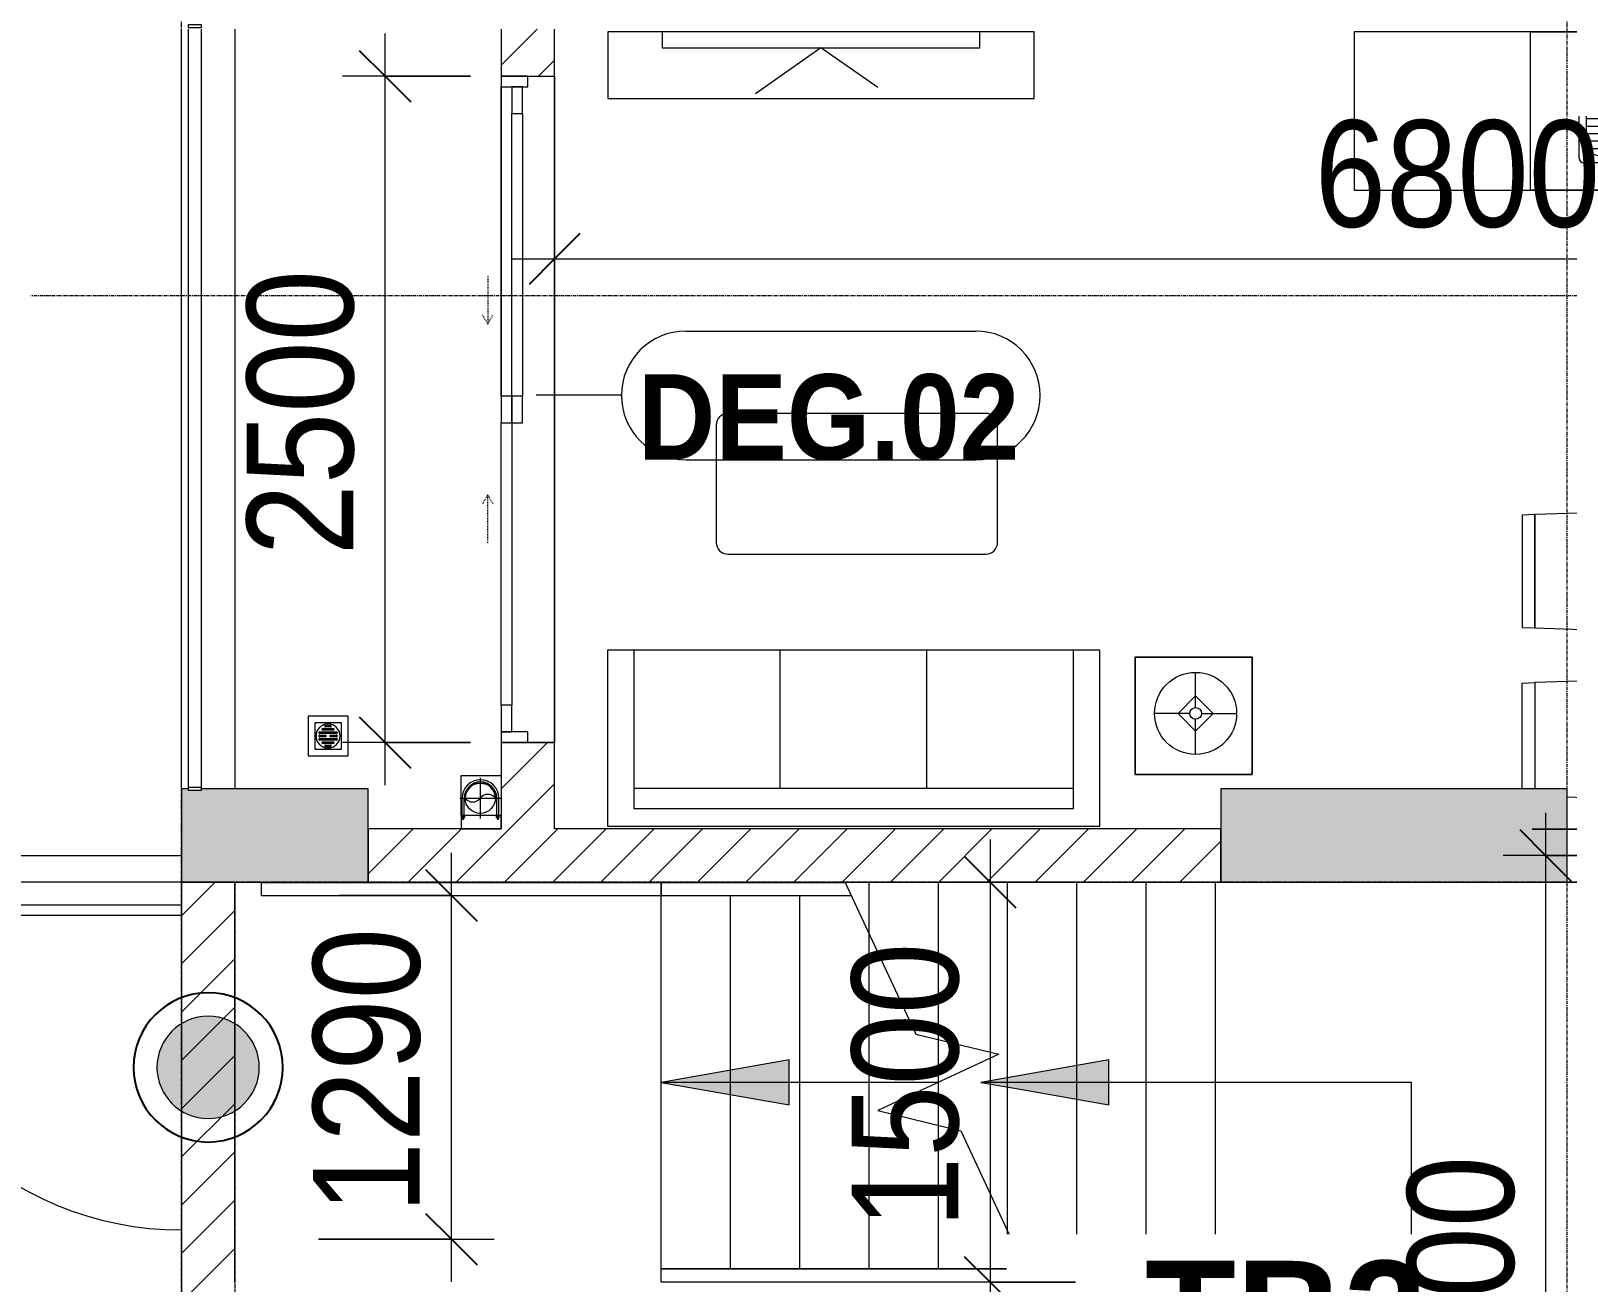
# Model space of a CAD drawing. Header units: millimetres. Extents: x 962 to 241049, y -15958 to 84407.
# Drawn here: x 96266 to 102032, y 35536 to 40231 of the extents above; entities that cross this region are included whole.
import ezdxf

# ---------------------------------------------------------------- set-up
doc = ezdxf.new("R2010")
doc.units = ezdxf.units.MM
for name, pattern in [('Dash', [6, 3, -3]), ('Grid Line', [22.225, 12.7, -3.175, 3.175, -3.175]), ('IMPORT-CENTER _3_', [10.16, 6.35, -1.27, 1.27, -1.27]), ('Overhead', [3.96875, 2.38125, -1.5875])]:
    doc.linetypes.add(name, pattern=pattern)
for name, color, linetype, lineweight in [('0-1', 7, 'Continuous', 5), ('A-ANNO-DIMS', 211, 'Continuous', 9), ('A-ANNO-DIMS-160', 211, 'Continuous', 9), ('A-ANNO-NOTE', 131, 'Continuous', 9), ('A-ANNO-NOTE-1', 131, 'Continuous', 25), ('A-DETL-GENF-2', 1, 'Continuous', 9), ('A-DOOR', 31, 'Continuous', 9), ('A-DOOR-3', 1, 'Continuous', 9), ('A-DOOR-FRAM', 31, 'Continuous', 9), ('A-DOOR-HDLN', 31, 'Dash', 9), ('A-DOOR-IDEN', 31, 'Continuous', 9), ('A-FLOR', 192, 'Continuous', 9), ('A-FLOR-1', 250, 'Continuous', 9), ('A-FLOR-2', 9, 'Continuous', 9), ('A-FLOR-HRAL', 11, 'Continuous', 9), ('A-WALL', 113, 'Continuous', 9), ('A-WALL-3', 113, 'Continuous', 18), ('A-WALL-PATT-2', 111, 'Continuous', 9), ('G-ANNO-TEXT-1', 7, 'Continuous', 9), ('G-IMPT', 8, 'Continuous', 9), ('G-IMPT-2', 8, 'IMPORT-CENTER _3_', 9), ('I-FURN', 30, 'Continuous', 9), ('I-FURN-1', 254, 'Continuous', 9), ('M-EQPM', 50, 'Continuous', 9), ('S-COLS-1', 52, 'Continuous', 5), ('S-COLS-2', 7, 'Continuous', 18), ('S-GRID-1', 1, 'Grid Line', 9), ('S-STRS', 31, 'Continuous', 9), ('S-STRS-ANNO', 31, 'Continuous', 9), ('S-STRS-MBND', 31, 'Overhead', 9), ('S-STRS-MBND-1', 31, 'Continuous', 9)]:
    doc.layers.add(name, color=color, linetype=linetype, lineweight=lineweight)
doc.styles.add('Arial_B_4', font='arialbd_0.ttf', dxfattribs={"height": 400})
doc.styles.add('Arial_B_5', font='arialbd_0.ttf', dxfattribs={"width": 0.9, "height": 320})
doc.styles.add('UTM Avo', font='UTM Avo.ttf', dxfattribs={"width": 0.9, "height": 400})
doc.dimstyles.new('1_Dim_chi_tiet_2_5', dxfattribs={"dimscale": 304.8, "dimtxt": 399.720379, "dimasz": 0.629921, "dimexe": 0.524934, "dimexo": 0.0625, "dimgap": 0.052493, "dimtad": 1, "dimdec": 0, "dimrnd": 5, "dimzin": 0, "dimdsep": 46, "dimtxsty": 'UTM Avo', "dimblk1": 'OBLIQUE', "dimblk2": 'OBLIQUE', "dimsah": 1, "dimcen": 0.09, "dimdle": 0.524934, "dimazin": 0, "dimtfac": 1, "dimtdec": 4, "dimtix": 1, "dimtmove": 0, "dimatfit": 3, "dimfxl": 1.049869, "dimfxlon": 1, "dimtvp": 1, "dimtolj": 1, "dimtzin": 0, "dimarcsym": 2})
doc.dimstyles.new('1_Dim_chi_tiet_2_5_1', dxfattribs={"dimscale": 304.8, "dimtxt": 399.720379, "dimasz": 0.629921, "dimexe": 0.524934, "dimexo": 0.0625, "dimgap": 0.052493, "dimtad": 1, "dimdec": 0, "dimrnd": 5, "dimzin": 0, "dimdsep": 46, "dimtxsty": 'UTM Avo', "dimblk1": 'OBLIQUE', "dimblk2": 'OBLIQUE', "dimsah": 1, "dimcen": 0.09, "dimdle": 0.524934, "dimazin": 0, "dimtfac": 1, "dimtdec": 4, "dimtix": 1, "dimtmove": 0, "dimatfit": 3, "dimfxl": 1.049869, "dimfxlon": 1, "dimtvp": 1, "dimtolj": 1, "dimtzin": 0, "dimarcsym": 2})
pattern_1 = [(45, (63179.03, 0), (-90.50967, 90.50967), [])]

# ---------------------------------------------------------------- blocks, each defined once
blk = doc.blocks.new('NCV_TKTC_KET CAU_rvt-1-TKCS_MB TẦNG 1')
at = {"layer": 'S-COLS-1'}
for points in [[(34352.6, 37036.9), (34352.6, 37386.9), (33727.6, 37386.9), (33727.6, 37381.9), (33677.6, 37381.9), (33677.6, 37386.9), (33652.6, 37386.9), (33652.6, 37036.9)], [(38852.6, 37036.9), (38852.6, 37386.9), (37552.6, 37386.9), (37552.6, 37036.9), (38383.3, 37036.9)]]:
    blk.add_hatch(color=256, dxfattribs=at).paths.add_polyline_path(points)
at = {"layer": 'A-FLOR-1'}
blk.add_line((35452.6, 35586), (35452.6, 36985.2), dxfattribs=at)
at = {"layer": 'S-COLS-2'}
for p, q in [((33652.6, 37386.9), (33652.6, 37036.9)), ((33677.6, 37386.9), (33652.6, 37386.9)), ((34352.6, 37386.9), (33727.6, 37386.9)), ((34352.6, 37036.9), (34352.6, 37386.9)), ((37552.6, 37386.9), (37552.6, 37036.9)), ((38852.6, 37386.9), (37552.6, 37386.9)), ((38852.6, 37036.9), (38852.6, 37386.9)), ((33652.6, 37036.9), (34352.6, 37036.9)), ((37552.6, 37036.9), (38852.6, 37036.9))]:
    blk.add_line(p, q, dxfattribs=at)
blk = doc.blocks.new('HE BEP A1 - HE BEP A 2-842831-TKCS_MB TẦNG 1')
at = {"layer": 'I-FURN'}
for p, q in [((662.4, 594.4), (0, 594.4)), ((0, 594.4), (0, 0)), ((662.4, 0), (662.4, 594.4)), ((662.4, 594.4), (3700, 594.4)), ((662.4, 0), (662.4, 594.4)), ((3700, 594.4), (3700, 0)), ((3700, 594.4), (3700, 0)), ((844.9, 120.7), (844.9, 476.9)), ((862.4, 494.4), (1706.9, 494.4)), ((1724.4, 476.9), (1724.4, 120.7)), ((2364, 483.2), (2364, 111.2)), ((3175.6, 513.2), (2394, 513.2)), ((3205.6, 483.2), (3205.6, 111.2)), ((876.4, 408.9), (1346.8, 408.9)), ((1298.3, 440.1), (924.9, 440.1)), ((1644.4, 423.2), (1459, 423.2)), ((1602.7, 313.4), (1523.8, 418.4)), ((1541.1, 452.3), (1528.6, 445.1)), ((1566.6, 443.1), (1618.1, 322.3)), ((2474.5, 410.3), (2470.1, 405.9)), ((2470.1, 405.9), (2499.2, 376.7)), ((2503.6, 381.1), (2474.5, 410.3)), ((2692.1, 413), (2663, 383.9)), ((2667.3, 379.5), (2696.5, 408.6)), ((2696.5, 408.6), (2692.1, 413)), ((2873.2, 408.6), (2877.5, 413)), ((2902.3, 379.5), (2873.2, 408.6)), ((2877.5, 413), (2906.7, 383.9)), ((3066, 381.1), (3095.1, 410.3)), ((3099.5, 405.9), (3070.4, 376.7)), ((3095.1, 410.3), (3099.5, 405.9)), ((871.5, 386.8), (871.5, 182.3)), ((871.5, 380.9), (1351.6, 380.9)), ((871.5, 352.9), (1351.6, 352.9)), ((1351.6, 182.3), (1351.6, 386.8)), ((1405.6, 369.9), (1405.6, 183.2)), ((1697.8, 183.2), (1697.8, 369.9)), ((2499.2, 376.7), (2503.6, 381.1)), ((2663, 383.9), (2667.3, 379.5)), ((2906.7, 383.9), (2902.3, 379.5)), ((3070.4, 376.7), (3066, 381.1)), ((871.5, 324.9), (1351.6, 324.9)), ((871.5, 296.9), (1351.6, 296.9)), ((1618.1, 322.3), (1602.7, 313.4)), ((871.5, 268.9), (1351.6, 268.9)), ((871.5, 240.9), (1351.6, 240.9)), ((871.5, 212.9), (1351.6, 212.9)), ((871.5, 184.9), (1351.6, 184.9)), ((2467.4, 188.3), (2496.5, 217.4)), ((2471.8, 183.9), (2467.4, 188.3)), ((2500.9, 213), (2471.8, 183.9)), ((2496.5, 217.4), (2500.9, 213)), ((2660.2, 215.8), (2664.6, 220.2)), ((2689.3, 186.7), (2660.2, 215.8)), ((2664.6, 220.2), (2693.7, 191.1)), ((2693.7, 191.1), (2689.3, 186.7)), ((2905, 220.2), (2875.9, 191.1)), ((2875.9, 191.1), (2880.3, 186.7)), ((2880.3, 186.7), (2909.4, 215.8)), ((2909.4, 215.8), (2905, 220.2)), ((3073.1, 217.4), (3068.7, 213)), ((3068.7, 213), (3097.9, 183.9)), ((3102.3, 188.3), (3073.1, 217.4)), ((3097.9, 183.9), (3102.3, 188.3)), ((877.9, 156.9), (1345.2, 156.9)), ((924.9, 128.9), (1298.3, 128.9)), ((1459, 129.9), (1644.4, 129.9)), ((2451.6, 122.3), (2451.6, 118.3)), ((2484.1, 122.3), (2451.6, 122.3)), ((2451.6, 118.3), (2484.1, 118.3)), ((2484.1, 118.3), (2484.1, 122.3)), ((3085.5, 118.3), (3085.5, 122.3)), ((3085.5, 122.3), (3118, 122.3)), ((3118, 118.3), (3085.5, 118.3)), ((3118, 122.3), (3118, 118.3)), ((1706.9, 103.2), (862.4, 103.2)), ((3175.6, 81.2), (2394, 81.2)), ((0, 0), (662.4, 0)), ((3700, 0), (662.4, 0))]:
    blk.add_line(p, q, dxfattribs=at)
for centre, radius in [((1485.9, 449.9), 17.8), ((1592.6, 449.9), 17.8), ((2581.9, 298.5), 142.6), ((2581.9, 298.5), 131.3), ((2987.7, 298.5), 142.6), ((2987.7, 298.5), 131.3), ((2581.9, 298.5), 87.2), ((2987.7, 298.5), 87.2), ((1552.8, 316.6), 22.2), ((2581.9, 298.5), 43.6), ((2581.9, 298.5), 30.9), ((2987.7, 298.5), 43.6), ((2987.7, 298.5), 30.9)]:
    blk.add_circle(centre, radius, dxfattribs=at)
for centre, radius, start, end in [((862.4, 476.9), 17.5, 90, 180), ((1706.9, 476.9), 17.5, 0, 90), ((2394, 483.2), 30, 90, 180), ((3175.6, 483.2), 30, 360, 90), ((924.9, 386.8), 53.3, 90, 180), ((1298.3, 386.8), 53.3, 360, 90), ((1459, 369.9), 53.3, 90, 180), ((1537.5, 429.7), 17.8, 119.9521, 219.46175), ((1549.9, 436.9), 17.8, 20.53791, 119.9521), ((1644.4, 369.9), 53.3, 360, 90), ((924.9, 182.3), 53.3, 180, 270), ((1298.3, 182.3), 53.3, 270, 360), ((1459, 183.2), 53.3, 180, 270), ((1644.4, 183.2), 53.3, 270, 360), ((862.4, 120.7), 17.5, 180, 270), ((1706.9, 120.7), 17.5, 270, 360), ((2485.1, 120.7), 33.5, 163.94189, 180), ((2485.1, 120.7), 33.5, 180, 196.05811), ((2476.6, 123.1), 24.7, 145.20397, 163.94189), ((2467.8, 120.3), 11.6, 9.9102, 170.0898), ((2467.8, 120.3), 11.6, 189.71775, 350.28225), ((2471.3, 126.9), 18.1, 120.79762, 145.20397), ((2467.9, 132.6), 11.5, 90, 120.79762), ((2467.9, 132.6), 11.5, 59.20238, 90), ((2464.5, 126.9), 18.1, 34.79603, 59.20238), ((2459.1, 123.1), 24.7, 16.05811, 34.79603), ((2450.6, 120.7), 33.5, 0, 16.05811), ((2450.6, 120.7), 33.5, 343.94189, 0), ((3119, 120.7), 33.5, 163.94189, 180), ((3119, 120.7), 33.5, 180, 196.05811), ((3110.5, 123.1), 24.7, 145.20397, 163.94189), ((3105.2, 126.9), 18.1, 120.79762, 145.20397), ((3101.8, 120.3), 11.6, 9.9102, 170.0898), ((3101.8, 120.3), 11.6, 189.71775, 350.28225), ((3101.8, 132.6), 11.5, 90, 120.79762), ((3101.8, 132.6), 11.5, 59.20238, 90), ((3098.4, 126.9), 18.1, 34.79603, 59.20238), ((3093, 123.1), 24.7, 16.05811, 34.79603), ((3084.5, 120.7), 33.5, 0, 16.05811), ((3084.5, 120.7), 33.5, 343.94189, 0), ((2394, 111.2), 30, 180, 270), ((2476.6, 118.2), 24.7, 196.05811, 214.79603), ((2471.3, 114.5), 18.1, 214.79603, 239.20238), ((2467.9, 108.8), 11.5, 239.20238, 270), ((2467.9, 108.8), 11.5, 270, 300.79762), ((2464.5, 114.5), 18.1, 300.79762, 325.20397), ((2459.1, 118.2), 24.7, 325.20397, 343.94189), ((3110.5, 118.2), 24.7, 196.05811, 214.79603), ((3105.2, 114.5), 18.1, 214.79603, 239.20238), ((3101.8, 108.8), 11.5, 239.20238, 270), ((3101.8, 108.8), 11.5, 270, 300.79762), ((3098.4, 114.5), 18.1, 300.79762, 325.20397), ((3093, 118.2), 24.7, 325.20397, 343.94189), ((3175.6, 111.2), 30, 270, 0)]:
    blk.add_arc(centre, radius, start, end, dxfattribs=at)
at = {"layer": 'I-FURN-1'}
for p, q in [((3700, 594.4), (0, 594.4)), ((0, 594.4), (0, 0)), ((3700, 0), (3700, 594.4)), ((0, 0), (3700, 0))]:
    blk.add_line(p, q, dxfattribs=at)
blk = doc.blocks.new('LOBBY_SOFA_1 - LOBBY_SOFA_1-850634-TKCS_MB TẦNG 1')
at = {"layer": 'I-FURN'}
for p, q in [((-2556, 0), (-2556, -660)), ((-708, 0), (-2556, 0)), ((-708, -660), (-708, 0)), ((-2457, -66), (-2457, -660)), ((-807, -66), (-2457, -66)), ((-807, -660), (-807, -66)), ((-807, -143), (-2457, -143)), ((-1907, -143), (-1907, -660)), ((-1357, -143), (-1357, -660)), ((-3128.2, -193.5), (-2688.2, -193.5)), ((-3128.2, -633.5), (-3128.2, -193.5)), ((-2688.2, -193.5), (-2688.2, -633.5)), ((-2915.4, -269), (-2915.4, -401)), ((-2915.4, -357), (-2981.4, -423)), ((-2849.4, -423), (-2915.4, -357)), ((-2937.4, -423), (-3069.4, -423)), ((-2981.4, -423), (-2915.4, -489)), ((-2915.4, -489), (-2849.4, -423)), ((-2915.4, -445), (-2915.4, -577)), ((-2893.4, -423), (-2761.4, -423)), ((-2688.2, -633.5), (-3128.2, -633.5)), ((-2556, -660), (-708, -660)), ((-1160.3, -1020.5), (-2128.3, -1020.5)), ((-2172.3, -1064.5), (-2172.3, -1504.5)), ((-1116.3, -1504.5), (-1116.3, -1064.5)), ((-2128.3, -1548.5), (-1160.3, -1548.5))]:
    blk.add_line(p, q, dxfattribs=at)
for radius in [154, 22]:
    blk.add_circle((-2915.4, -423), radius, dxfattribs=at)
for centre, start, end in [((-2128.3, -1064.5), 90, 180), ((-1160.3, -1064.5), 0, 90), ((-2128.3, -1504.5), 180, 270), ((-1160.3, -1504.5), 270, 0)]:
    blk.add_arc(centre, 44, start, end, dxfattribs=at)
at = {"layer": 'I-FURN-1'}
for p, q in [((-708, 0), (-2556, 0)), ((-2556, 0), (-2556, -660)), ((-708, -660), (-708, 0)), ((-2688.2, -193.5), (-3128.2, -193.5)), ((-3128.2, -193.5), (-3128.2, -633.5)), ((-2688.2, -633.5), (-2688.2, -193.5)), ((-3128.2, -633.5), (-2688.2, -633.5)), ((-2556, -660), (-708, -660)), ((-1160.3, -1020.5), (-2128.3, -1020.5)), ((-2172.3, -1064.5), (-2172.3, -1504.5)), ((-1116.3, -1504.5), (-1116.3, -1064.5)), ((-2128.3, -1548.5), (-1160.3, -1548.5))]:
    blk.add_line(p, q, dxfattribs=at)
for centre, start, end in [((-2128.3, -1064.5), 90, 180), ((-1160.3, -1064.5), 0, 90), ((-2128.3, -1504.5), 180, 270), ((-1160.3, -1504.5), 270, 0)]:
    blk.add_arc(centre, 44, start, end, dxfattribs=at)
blk = doc.blocks.new('RES_BAN AN 1 - RES_BAN AN 1-V85-TKCS_MB TẦNG 1')
at = {"layer": 'I-FURN-1'}
for p, q in [((-425, 1275), (425, 1275)), ((-425, 0), (-425, 1275)), ((425, 1275), (425, 0)), ((-761.9, 1168.8), (-809.6, 1167.2)), ((-809.6, 1167.2), (-809.6, 745.3)), ((-425, 1180), (-761.9, 1168.8)), ((-761.9, 1168.8), (-761.9, 743.8)), ((-761.9, 743.8), (-761.9, 1168.8)), ((-425, 732.5), (-425, 1180)), ((425, 1180), (761.9, 1168.8)), ((425, 732.5), (425, 1180)), ((761.9, 1168.8), (761.9, 743.8)), ((761.9, 1168.8), (761.9, 743.8)), ((809.6, 1167.2), (761.9, 1168.8)), ((809.6, 745.3), (809.6, 1167.2)), ((-809.6, 745.3), (-761.9, 743.8)), ((-761.9, 743.8), (-425, 732.5)), ((761.9, 743.8), (425, 732.5)), ((761.9, 743.8), (809.6, 745.3)), ((-809.6, 536.9), (-761.9, 538.5)), ((-809.6, 140), (-809.6, 536.9)), ((-425, 549.7), (-761.9, 538.5)), ((-761.9, 538.5), (-761.9, 140)), ((-761.9, 538.5), (-761.9, 140)), ((-425, 102.3), (-425, 549.7)), ((425, 549.7), (761.9, 538.5)), ((425, 102.3), (425, 549.7)), ((761.9, 538.5), (761.9, 113.5)), ((761.9, 538.5), (809.6, 536.9)), ((761.9, 113.5), (761.9, 538.5)), ((809.6, 536.9), (809.6, 115.1)), ((-640, 109.5), (-425, 102.3)), ((761.9, 113.5), (425, 102.3)), ((809.6, 115.1), (761.9, 113.5)), ((425, 0), (-425, 0))]:
    blk.add_line(p, q, dxfattribs=at)
blk = doc.blocks.new('RES_BAN AN - RES_BAN AN-850638-TKCS_MB TẦNG 1')
at = {"layer": 'I-FURN-1'}
for p, q in [((1600, 0), (0, 0)), ((0, 0), (0, -250)), ((1600, -250), (1600, 0)), ((0, -250), (1600, -250))]:
    blk.add_line(p, q, dxfattribs=at)
blk = doc.blocks.new('KE TIVI-2 - KE TIVI-2-842843-TKCS_MB TẦNG 1')
at = {"layer": 'I-FURN-1'}
for p, q in [((-595.6, 0), (-595.6, -60)), ((595.6, 0), (-595.6, 0)), ((595.6, -60), (595.6, 0)), ((-595.6, -60), (595.6, -60)), ((0, -60), (-245.7, -232.1)), ((213, -209.1), (0, -60))]:
    blk.add_line(p, q, dxfattribs=at)
blk = doc.blocks.new('NCV_TKTC_TANG 1_rvt-1-TKCS_MB TẦNG 1')
at = {"layer": 'A-FLOR-2'}
for p, q in [((34852.6, 40020.3), (34852.6, 38860.3)), ((35052.6, 40060.3), (35052.6, 37560.3)), ((35052.6, 37560.7), (35052.6, 40060.3)), ((34952.6, 37560.7), (35052.6, 37560.7))]:
    blk.add_line(p, q, dxfattribs=at)
at = {"layer": 'I-FURN-1'}
for name, p in [('RES_BAN AN - RES_BAN AN-850638-TKCS_MB TẦNG 1', (35252.2, 40226.9)), ('KE TIVI-2 - KE TIVI-2-842843-TKCS_MB TẦNG 1', (36052.2, 40226.9)), ('HE BEP A1 - HE BEP A 2-842831-TKCS_MB TẦNG 1', (38052.6, 39632.6)), ('RES_BAN AN 1 - RES_BAN AN 1-V85-TKCS_MB TẦNG 1', (39492.6, 37246.9))]:
    blk.add_blockref(name, p, dxfattribs=at)
at = {"layer": 'I-FURN-1', "rotation": 180}
blk.add_blockref('LOBBY_SOFA_1 - LOBBY_SOFA_1-850634-TKCS_MB TẦNG 1', (34542.6, 37246.9), dxfattribs=at)
blk = doc.blocks.new('FD_01 - FD_01-1200x2200mm-1787917-TKCS_MB TẦNG 1')
at = {"layer": 'A-DETL-GENF-2'}
for p, q in [((570, 100), (570, 1320)), ((570, 1320), (610, 1320)), ((610, 1320), (610, 100))]:
    blk.add_line(p, q, dxfattribs=at)
blk.add_arc((610, 100), 1220, 91.87889, 180, dxfattribs=at)
blk = doc.blocks.new('Top Rail Type - Top Rail_Internal_-V117-TKCS_MB TẦNG 1')
at = {"layer": 'A-FLOR-HRAL'}
for p, q in [((36818.8, 35586), (36842.1, 35536)), ((37458, 35586), (36818.8, 35586)), ((37583, 35586), (37458, 35586)), ((37583, 35461), (37583, 35586)), ((37458, 35536), (36842.1, 35536)), ((37533, 35536), (37458, 35536)), ((37533, 35461), (37533, 35536)), ((37533, 35336.5), (37533, 35461)), ((37583, 35286.5), (37583, 35461)), ((35452.6, 35335.6), (35452.6, 35286.5)), ((37458, 35336.5), (37533, 35336.5)), ((35452.6, 35286.5), (37458, 35286.5)), ((37458, 35286.5), (37583, 35286.5))]:
    blk.add_line(p, q, dxfattribs=at)
blk = doc.blocks.new('Railing - 50 x 10mm-1251311-TKCS_MB TẦNG 1')
at = {"layer": 'A-FLOR-HRAL'}
for p, q in [((25, 5), (-25, 5)), ((-25, 5), (-25, -5)), ((25, -5), (25, 5)), ((-25, -5), (25, -5))]:
    blk.add_line(p, q, dxfattribs=at)
blk = doc.blocks.new('Railing - Railing-1598316-TKCS_MB TẦNG 1')
at = {"layer": 'A-FLOR-HRAL'}
for p, q in [((33677.6, 40236.9), (33677.6, 37391.9)), ((33727.6, 37391.9), (33727.6, 40236.9))]:
    blk.add_line(p, q, dxfattribs=at)
for p in [(33702.6, 40248.7), (33702.6, 37386.9)]:
    blk.add_blockref('Railing - 50 x 10mm-1251311-TKCS_MB TẦNG 1', p)
blk = doc.blocks.new('TKTC_XREF_251221_MB TANG 1 - TKTC_XREF_260130_MB TANG 1_dwg_THU NUOC - THU NUOC-444531-TKCS_MB TẦNG 1-4202120-TKCS_MB TẦNG 1')
at = {"layer": 'M-EQPM'}
for p, q in [((-23.3, 10.8), (40.9, 10.8)), ((40.9, 4.8), (-23.3, 4.8)), ((-11, 23.3), (28.5, 23.3)), ((28.5, 17.3), (-11, 17.3)), ((-1.1, 35.6), (18.5, 35.6)), ((18.5, 29.6), (-1.1, 29.6)), ((-23.3, -13.6), (40.9, -13.6)), ((40.9, -19.6), (-23.3, -19.6)), ((-11, -26.1), (28.5, -26.1)), ((28.5, -32.1), (-11, -32.1)), ((-1.1, -38.5), (18.5, -38.5)), ((18.5, -44.5), (-1.1, -44.5))]:
    blk.add_line(p, q, dxfattribs=at)
at = {"layer": 'M-EQPM', "flags": 128}
for points in [[(83.7, -79.4), (83.7, 70.6), (-66.3, 70.6), (-66.3, -79.4)], [(58.7, -54.4), (58.7, 45.6), (-41.3, 45.6), (-41.3, -54.4)]]:
    blk.add_lwpolyline(points, close=True, dxfattribs=at)
for points in [[(-23.3, -1.2), (0.7, -1.2), (0.7, -7.2), (-23.3, -7.2)], [(40.9, -7.2), (16.7, -7.2), (16.7, -1.2), (40.9, -1.2)]]:
    blk.add_lwpolyline(points, dxfattribs=at)
at = {"layer": 'M-EQPM'}
for centre, radius, start, end in [((8.7, -4.4), 45, 360, 180), ((8.7, -4.4), 45, 360, 180), ((-23.3, 7.8), 3, 90, 270), ((-11, 20.3), 3, 90, 270), ((-1.1, 32.6), 3, 90, 270), ((18.5, 32.6), 3, 270, 90), ((28.5, 20.3), 3, 270, 90), ((40.9, 7.8), 3, 270, 90), ((8.7, -4.4), 45, 180, 360), ((8.7, -4.4), 45, 180, 360), ((-23.3, -4.2), 3, 90, 270), ((-23.3, -16.6), 3, 90, 270), ((-11, -29.1), 3, 90, 270), ((-1.1, -41.5), 3, 90, 270), ((18.5, -41.5), 3, 270, 90), ((28.5, -29.1), 3, 270, 90), ((40.9, -4.2), 3, 270, 90), ((40.9, -16.6), 3, 270, 90)]:
    blk.add_arc(centre, radius, start, end, dxfattribs=at)
blk = doc.blocks.new('TKTC_XREF_251221_MB TANG 1 - TKTC_XREF_260130_MB TANG 1_dwg_CUM U_DN100-4202112-TKCS_MB TẦNG 1')
at = {"layer": 'G-IMPT'}
blk.add_hatch(color=256, dxfattribs=at).paths.add_polyline_path([(0, 61), (0, 57), (14.8, 55.1), (28.5, 49.4), (40.3, 40.3), (49.4, 28.5), (55.1, 14.8), (57, 0), (55.1, -14.8), (49.4, -28.5), (40.3, -40.3), (28.5, -49.4), (14.8, -55.1), (0, -57), (0, -61), (15.8, -58.9), (30.5, -52.8), (43.1, -43.1), (52.8, -30.5), (59.7, -9.6), (61, 0), (58.9, 15.8), (52.8, 30.5), (43.1, 43.1), (30.5, 52.8), (15.8, 58.9)])
for p, q in [((-79.1, 66.6), (-79.1, 63.4)), ((-76.6, 66.6), (-76.6, 63.4)), ((-74.6, 66.6), (-74.6, 63.4)), ((-72.7, 69.3), (-72.7, 60.7)), ((-66.9, 67.9), (-71.7, 67.9)), ((-66.9, 62.1), (-71.7, 62.1)), ((-65, 69), (0, 69)), ((-79.1, -63.4), (-79.1, -66.6)), ((-76.6, -63.4), (-76.6, -66.6)), ((-74.6, -63.4), (-74.6, -66.6)), ((-72.7, -60.7), (-72.7, -69.3)), ((-66.9, -62.1), (-71.7, -62.1)), ((-66.9, -67.9), (-71.7, -67.9)), ((-65, -69), (0, -69))]:
    blk.add_line(p, q, dxfattribs=at)
at = {"layer": 'G-IMPT', "flags": 128}
for points in [[(-72.7, 67.6), (-78.1, 67.6), (-78.1, 62.4), (-72.7, 62.4)], [(-71.7, 59.2), (-66.9, 59.2), (-66.9, 70.8), (-71.7, 70.8)], [(-66.9, 70.8), (-66.9, 72.7), (-65, 72.7), (-65, 57.3), (-66.9, 57.3), (-66.9, 59.2)], [(-65, 61), (0, 61), (0, 57)], [(-66.9, -59.2), (-66.9, -57.3), (-65, -57.3), (-65, -72.7), (-66.9, -72.7), (-66.9, -70.8)], [(-65, -61), (0, -61), (0, -57)], [(-72.7, -62.4), (-78.1, -62.4), (-78.1, -67.6), (-72.7, -67.6)], [(-71.7, -70.8), (-66.9, -70.8), (-66.9, -59.2), (-71.7, -59.2)]]:
    blk.add_lwpolyline(points, dxfattribs=at)
at = {"layer": 'G-IMPT'}
for centre, radius, start, end in [((-78.1, 66.6), 0.96, 90, 180), ((-78.1, 63.4), 0.96, 180, 270), ((-71.1, 69.3), 1.56, 112.61986, 247.38014), ((-67.9, 65), 4.8, 143.1301, 216.8699), ((-71.1, 60.7), 1.56, 112.61986, 247.38014), ((0, 0), 69, 270, 90), ((0, 0), 61, 270, 90), ((0, 0), 57, 270, 90), ((-78.1, -63.4), 0.96, 90, 180), ((-78.1, -66.6), 0.96, 180, 270), ((-71.1, -60.7), 1.56, 112.61986, 247.38014), ((-67.9, -65), 4.8, 143.1301, 216.8699), ((-71.1, -69.3), 1.56, 112.61986, 247.38014)]:
    blk.add_arc(centre, radius, start, end, dxfattribs=at)
blk = doc.blocks.new('TKTC_XREF_251221_MB TANG 1 - TKTC_XREF_260130_MB TANG 1_dwg_$cc-4202125-TKCS_MB TẦNG 1')
at = {"layer": 'G-IMPT'}
blk.add_circle((0, 0), 0.5, dxfattribs=at)
for centre, radius, start, end in [((0, 0), 0.5, 90, 270), ((0.188, 0.25), 0.313, 126.8699, 233.1301), ((-0.188, -0.25), 0.313, 306.8699, 53.1301)]:
    blk.add_arc(centre, radius, start, end, dxfattribs=at)
at = {"layer": 'G-IMPT-2'}
for p, q in [((0, -0.673), (0, 0.673)), ((-0.673, 0), (0.673, 0))]:
    blk.add_line(p, q, dxfattribs=at)
blk = doc.blocks.new('TKTC_XREF_251221_MB TANG 1 - TKTC_XREF_260130_MB TANG 1_dwg-4202109-TKCS_MB TẦNG 1')
at = {"layer": 'G-IMPT', "flags": 128}
blk.add_lwpolyline([(-168449.6, -364059.6), (-168449.6, -363909.9), (-168299.3, -363909.9), (-168299.3, -364059.6)], close=True, dxfattribs=at)
blk.add_lwpolyline([(-168299.1, -364109.7), (-168299.4, -364059.7), (-168449.9, -364059.7), (-168449.5, -364109.5), (-168299.1, -364109.5)], dxfattribs=at)
blk.add_blockref('TKTC_XREF_251221_MB TANG 1 - TKTC_XREF_260130_MB TANG 1_dwg_THU NUOC - THU NUOC-444531-TKCS_MB TẦNG 1-4202120-TKCS_MB TẦNG 1', (-168957.9, -363757))
for name, p, xscale, yscale, zscale, rotation in [('TKTC_XREF_251221_MB TANG 1 - TKTC_XREF_260130_MB TANG 1_dwg_$cc-4202125-TKCS_MB TẦNG 1', (-168378.1, -363994.7), 113.7150000000073, 113.7150000000073, 113.7150000000073, 269.9990086637467), ('TKTC_XREF_251221_MB TANG 1 - TKTC_XREF_260130_MB TANG 1_dwg_CUM U_DN100-4202112-TKCS_MB TẦNG 1', (-168377.2, -363994.7), 0.9975000000000007, 0.9975000000000007, 0.9975000000000007, 90.00099133829464)]:
    blk.add_blockref(name, p, dxfattribs=dict(xscale=xscale, yscale=yscale, zscale=zscale, rotation=rotation))
blk = doc.blocks.new('TKTC_XREF_251221_MB TANG 1 - TKTC_XREF_251221_MB TANG 1-2038492-TKCS_MB TẦNG 1')
blk.add_blockref('TKTC_XREF_251221_MB TANG 1 - TKTC_XREF_260130_MB TANG 1_dwg-4202109-TKCS_MB TẦNG 1', (169499.1, 384109.7))
blk = doc.blocks.new('DEG_02-DEG_03 - DEG_02-2500x2400mm-CỬA ĐI 02 CÁNH TRƯỢT-625766-TKCS_MB TẦNG 1')
at = {"layer": 'A-DOOR'}
for p, q in [((-1110, 100), (-1210, 100)), ((-1210, 100), (-1210, 60)), ((-1210, 60), (-1110, 60)), ((-1110, 60), (-1110, 100)), ((-1110, 100), (-50, 100)), ((-50, 60), (-1110, 60)), ((50, 100), (-50, 100)), ((-50, 100), (-50, 60)), ((50, 60), (-50, 60)), ((-50, 60), (-50, 20)), ((-50, 60), (50, 60)), ((50, 60), (50, 100)), ((50, 20), (50, 60)), ((50, 60), (1110, 60)), ((1210, 60), (1110, 60)), ((1110, 60), (1110, 20)), ((1210, 20), (1210, 60)), ((-50, 20), (50, 20)), ((1110, 20), (50, 20)), ((1110, 20), (1210, 20))]:
    blk.add_line(p, q, dxfattribs=at)
at = {"layer": 'A-DOOR-FRAM'}
for p, q in [((-1210, 100), (-1250, 100)), ((-1250, 100), (-1250, 0)), ((-1210, 0), (-1210, 100)), ((1250, 100), (1210, 100)), ((1210, 100), (1210, 0)), ((1250, 0), (1250, 100)), ((-1250, 0), (-1210, 0)), ((1210, 0), (1250, 0))]:
    blk.add_line(p, q, dxfattribs=at)
at = {"layer": 'A-DOOR-HDLN'}
for p, q in [((-500.4, 151.1), (-320.4, 151.1)), ((-320.4, 151.1), (-355, 171.1)), ((-320.4, 151.1), (-355, 131.1)), ((320.4, 151.1), (355, 171.1)), ((320.4, 151.1), (355, 131.1)), ((500.4, 151.1), (320.4, 151.1))]:
    blk.add_line(p, q, dxfattribs=at)
blk = doc.blocks.new('Top Rail Type - Top Rail_Internal_-3803884-TKCS_MB TẦNG 1')
at = {"layer": 'A-FLOR-HRAL'}
for p, q in [((33952.6, 36985.2), (33952.6, 37035.2)), ((33952.6, 37035.2), (35452.6, 37035.2)), ((35452.6, 37035.2), (36143, 37035.2)), ((35452.6, 37035.2), (35452.6, 36985.2)), ((35452.6, 36985.2), (33952.6, 36985.2)), ((36166.3, 36985.2), (35452.6, 36985.2))]:
    blk.add_line(p, q, dxfattribs=at)
blk = doc.blocks.new('Top Rail Type - Top Rail_Internal_-V242-TKCS_MB TẦNG 1')
at = {"layer": 'A-FLOR-HRAL'}
for p, q in [((33952.6, 36985.2), (33952.6, 37035.2)), ((35452.6, 37035.2), (33952.6, 37035.2)), ((36143, 37035.2), (35452.6, 37035.2)), ((35452.6, 36985.2), (33952.6, 36985.2)), ((36166.3, 36985.2), (35452.6, 36985.2))]:
    blk.add_line(p, q, dxfattribs=at)
blk = doc.blocks.new('Top Rail Type - Top Rail_Internal_-3803900-TKCS_MB TẦNG 1')
at = {"layer": 'A-FLOR-HRAL'}
for p, q in [((35452.6, 35536), (35452.6, 35586)), ((35452.6, 35586), (36818.8, 35586)), ((36842.1, 35536), (35452.6, 35536))]:
    blk.add_line(p, q, dxfattribs=at)
blk = doc.blocks.new('Top Rail Type - Top Rail_Internal_-V243-TKCS_MB TẦNG 1')
at = {"layer": 'A-FLOR-HRAL'}
for p, q in [((35452.6, 35536), (35452.6, 35586)), ((36818.8, 35586), (35452.6, 35586)), ((36842.1, 35536), (35452.6, 35536))]:
    blk.add_line(p, q, dxfattribs=at)
blk = doc.blocks.new('DIMBLOCK64-TKCS_MB TẦNG 1')
at = {"layer": 'A-ANNO-DIMS-160'}
for p, q in [((97844.6, 35537), (97844.6, 37147)), ((97424.7, 36987), (98004.6, 36987)), ((97844.6, 36987), (97424.7, 36987)), ((97345.2, 35697), (98004.6, 35697)), ((97844.6, 35697), (97345.2, 35697))]:
    blk.add_line(p, q, dxfattribs=at)
at = {"layer": 'A-ANNO-DIMS-160', "lineweight": 25}
for p, q in [((97844.6, 36987), (97748.6, 37083)), ((97844.6, 36987), (97940.6, 36891)), ((97844.6, 35697), (97748.6, 35793)), ((97844.6, 35697), (97940.6, 35601))]:
    blk.add_line(p, q, dxfattribs=at)
at = {"layer": 'A-ANNO-DIMS-160', "color": 0, "insert": (97325, 35794.2), "char_height": 400, "width": 1314.636, "attachment_point": 1, "rotation": 90, "line_spacing_factor": 1.110334, "style": 'UTM Avo'}
blk.add_mtext('1290', dxfattribs=at)
blk = doc.blocks.new('_Oblique')
at = {"color": 0, "linetype": 'ByBlock', "lineweight": -2}
blk.add_line((-0.5, -0.5), (0.5, 0.5), dxfattribs=at)
blk = doc.blocks.new('DIMBLOCK120-TKCS_MB TẦNG 1')
at = {"layer": 'A-ANNO-DIMS-160'}
for p, q in [((101950.5, 37296.9), (101950.5, 33676.9)), ((102270.5, 37136.9), (101790.5, 37136.9)), ((101950.5, 37136.9), (102270.5, 37136.9)), ((102270.5, 33836.9), (101790.5, 33836.9)), ((101950.5, 33836.9), (102270.5, 33836.9))]:
    blk.add_line(p, q, dxfattribs=at)
at = {"layer": 'A-ANNO-DIMS-160', "lineweight": 25}
for p, q in [((101950.5, 37136.9), (101854.5, 37232.9)), ((101950.5, 37136.9), (102046.5, 37040.9)), ((101950.5, 33836.9), (101854.5, 33932.9)), ((101950.5, 33836.9), (102046.5, 33740.9))]:
    blk.add_line(p, q, dxfattribs=at)
at = {"layer": 'A-ANNO-DIMS-160', "color": 0, "insert": (101430.9, 34939.2), "char_height": 400, "width": 1314.636, "attachment_point": 1, "rotation": 90, "line_spacing_factor": 1.110334, "style": 'UTM Avo'}
blk.add_mtext('3300', dxfattribs=at)
blk = doc.blocks.new('DIMBLOCK121-TKCS_MB TẦNG 1')
at = {"layer": 'A-ANNO-DIMS-160'}
for p, q in [((99865.8, 37196.9), (99865.8, 35375.6)), ((100185.8, 37036.9), (99705.8, 37036.9)), ((99865.8, 37036.9), (100185.8, 37036.9)), ((100185.8, 35535.6), (99705.8, 35535.6)), ((99865.8, 35535.6), (100185.8, 35535.6))]:
    blk.add_line(p, q, dxfattribs=at)
at = {"layer": 'A-ANNO-DIMS-160', "lineweight": 25}
for p, q in [((99865.8, 37036.9), (99769.8, 37132.9)), ((99865.8, 37036.9), (99961.8, 36940.9)), ((99865.8, 35535.6), (99769.8, 35631.6)), ((99865.8, 35535.6), (99961.8, 35439.6))]:
    blk.add_line(p, q, dxfattribs=at)
at = {"layer": 'A-ANNO-DIMS-160', "color": 0, "insert": (99346.2, 35738.5), "char_height": 400, "width": 1314.636, "attachment_point": 1, "rotation": 90, "line_spacing_factor": 1.110334, "style": 'UTM Avo'}
blk.add_mtext('1500', dxfattribs=at)
blk = doc.blocks.new('DIMBLOCK175-TKCS_MB TẦNG 1')
at = {"layer": 'A-ANNO-DIMS-160'}
for p, q in [((102220.3, 37075.3), (102220.3, 45395.3)), ((101900.3, 45235.3), (102380.3, 45235.3)), ((102220.3, 45235.3), (101900.3, 45235.3)), ((101900.3, 37235.3), (102380.3, 37235.3)), ((102220.3, 37235.3), (101900.3, 37235.3))]:
    blk.add_line(p, q, dxfattribs=at)
at = {"layer": 'A-ANNO-DIMS-160', "lineweight": 25}
for p, q in [((102220.3, 45235.3), (102124.3, 45331.3)), ((102220.3, 45235.3), (102316.3, 45139.3)), ((102220.3, 37235.3), (102124.3, 37331.3)), ((102220.3, 37235.3), (102316.3, 37139.3))]:
    blk.add_line(p, q, dxfattribs=at)
at = {"layer": 'A-ANNO-DIMS-160', "color": 0, "insert": (101700.7, 40687.5), "char_height": 400, "width": 1314.636, "attachment_point": 1, "rotation": 90, "line_spacing_factor": 1.110334, "style": 'UTM Avo'}
blk.add_mtext('8000', dxfattribs=at)
blk = doc.blocks.new('HDNDCT_GHI CHÚ CỬA CHỐNG CHÁY EI60 - HDNDCT_GHI CHÚ CỬA CHỐNG CHÁY EI60-1614697-TKCS_MB TẦNG 1')
at = {"layer": 'A-ANNO-NOTE'}
h = blk.add_hatch(color=256, dxfattribs=at)
edge = h.paths.add_edge_path()
edge.add_arc((0, 0), 1.2, 0, 180)
edge.add_arc((0, 0), 1.2, 180, 360)
for radius, start, end in [(1.75, 360, 180), (1.2, 360, 180), (1.2, 180, 360)]:
    blk.add_arc((0, 0), radius, start, end, dxfattribs=at)
at = {"layer": 'A-ANNO-NOTE-1'}
for start, end in [(360, 180), (180, 360)]:
    blk.add_arc((0, 0), 1.75, start, end, dxfattribs=at)
blk = doc.blocks.new('DIMBLOCK264-TKCS_MB TẦNG 1')
at = {"layer": 'A-ANNO-DIMS-160'}
for p, q in [((97596, 37400.3), (97596, 40220.3)), ((97916, 40060.3), (97436, 40060.3)), ((97596, 40060.3), (97916, 40060.3)), ((97916, 37560.3), (97436, 37560.3)), ((97596, 37560.3), (97916, 37560.3))]:
    blk.add_line(p, q, dxfattribs=at)
at = {"layer": 'A-ANNO-DIMS-160', "lineweight": 25}
for p, q in [((97596, 40060.3), (97500, 40156.3)), ((97596, 40060.3), (97692, 39964.3)), ((97596, 37560.3), (97500, 37656.3)), ((97596, 37560.3), (97692, 37464.3))]:
    blk.add_line(p, q, dxfattribs=at)
at = {"layer": 'A-ANNO-DIMS-160', "color": 0, "insert": (97076.4, 38262.5), "char_height": 400, "width": 1314.636, "attachment_point": 1, "rotation": 90, "line_spacing_factor": 1.110334, "style": 'UTM Avo'}
blk.add_mtext('2500', dxfattribs=at)
blk = doc.blocks.new('STN_Door Tag - STN_Door Tag-1788670-TKCS_MB TẦNG 1')
at = {"layer": 'A-DOOR-IDEN'}
for p, q in [((-3.37, 1.495), (3.431, 1.495)), ((-3.37, -1.524), (3.431, -1.524))]:
    blk.add_line(p, q, dxfattribs=at)
for centre, start, end in [((-3.37, -0.015), 90, 270), ((3.431, -0.015), 270, 90)]:
    blk.add_arc(centre, 1.509, start, end, dxfattribs=at)
blk = doc.blocks.new('DIMBLOCK357-TKCS_MB TẦNG 1')
at = {"layer": 'A-ANNO-DIMS-160'}
for p, q in [((98231.6, 39695.5), (98231.6, 39215.5)), ((98231.6, 39375.5), (98231.6, 39695.5)), ((105031.7, 39695.5), (105031.7, 39215.5)), ((105031.7, 39375.5), (105031.7, 39695.5)), ((98071.6, 39375.5), (105191.7, 39375.5))]:
    blk.add_line(p, q, dxfattribs=at)
at = {"layer": 'A-ANNO-DIMS-160', "lineweight": 25}
for p, q in [((98231.6, 39375.5), (98327.6, 39471.5)), ((105031.7, 39375.5), (105127.7, 39471.5)), ((98231.6, 39375.5), (98135.6, 39279.5)), ((105031.7, 39375.5), (104935.7, 39279.5))]:
    blk.add_line(p, q, dxfattribs=at)
at = {"layer": 'A-ANNO-DIMS-160', "color": 0, "insert": (101083.9, 39895.2), "char_height": 400, "width": 1314.636, "attachment_point": 1, "line_spacing_factor": 1.110334, "style": 'UTM Avo'}
blk.add_mtext('6800', dxfattribs=at)

msp = doc.modelspace()

# ---------------------------------------------------------------- hatches: boundary and pattern name
at = {"layer": 'A-WALL-PATT-2'}
h = msp.add_hatch(dxfattribs=at)
h.set_pattern_fill('FP_1', color=256, style=0, pattern_type=2)
h.set_pattern_definition(pattern_1)
h.paths.add_polyline_path([(98231.6, 37236.9), (98231.6, 37560.3), (98031.6, 37560.3), (98031.6, 37236.9)])
h.paths.add_polyline_path([(98231.6, 40060.3), (98231.6, 40236.9), (98031.6, 40236.9), (98031.6, 40060.3)])
h = msp.add_hatch(dxfattribs=at)
h.set_pattern_fill('FP_1', color=256, style=0, pattern_type=2)
h.set_pattern_definition(pattern_1)
h.paths.add_polyline_path([(100731.7, 37036.9), (100731.7, 37236.9), (97531.7, 37236.9), (97531.7, 37036.9), (99950.3, 37036.9)])
h = msp.add_hatch(dxfattribs=at)
h.set_pattern_fill('FP_1', color=256, style=0, pattern_type=2)
h.set_pattern_definition(pattern_1)
h.paths.add_polyline_path([(96831.6, 33836.9), (97031.6, 33836.9), (97031.6, 37037.4), (96831.6, 37037.4), (96831.6, 34198.6)])
at = {"layer": 'S-STRS-ANNO'}
for points in [[(99111.6, 36200.9), (99111.6, 36370.2), (98631.6, 36285.6)], [(100311.6, 36200.9), (100311.6, 36370.2), (99831.6, 36285.6), (99950.3, 36264.7)]]:
    msp.add_hatch(color=256, dxfattribs=at).paths.add_polyline_path(points)

# ---------------------------------------------------------------- linework, layer by layer
at = {"layer": 'A-DOOR-IDEN'}
msp.add_line((98162.3, 38864.8), (98482.4, 38864.8), dxfattribs=at)
at = {"layer": 'A-FLOR'}
for p, q in [((95731.7, 37137.4), (96831.6, 37137.4)), ((96831.6, 37037.4), (95731.7, 37037.4))]:
    msp.add_line(p, q, dxfattribs=at)
at = {"layer": 'A-WALL'}
for p, q in [((96831.6, 37386.9), (96831.6, 40236.9)), ((97031.6, 40236.9), (97031.6, 37386.9)), ((98031.6, 38860.3), (98031.6, 40020.3)), ((98231.6, 40060.3), (98231.6, 37560.3))]:
    msp.add_line(p, q, dxfattribs=at)
at = {"layer": 'A-WALL-3'}
for p, q in [((98031.6, 40236.9), (98031.6, 40060.3)), ((98231.6, 40060.3), (98231.6, 40236.9)), ((98031.6, 40060.3), (98231.6, 40060.3)), ((98231.6, 37560.3), (98031.6, 37560.3)), ((98031.6, 37560.3), (98031.6, 37236.9)), ((98231.6, 37236.9), (98231.6, 37560.3)), ((98031.6, 37236.9), (97531.7, 37236.9)), ((97531.7, 37236.9), (97531.7, 37036.9)), ((100731.7, 37236.9), (98231.6, 37236.9)), ((100731.7, 37036.9), (100731.7, 37236.9)), ((97031.6, 37037.4), (96831.6, 37037.4)), ((96831.6, 37037.4), (96831.6, 33836.9)), ((97031.6, 35535.6), (97031.6, 37037.4)), ((97531.7, 37036.9), (100731.7, 37036.9))]:
    msp.add_line(p, q, dxfattribs=at)
at = {"layer": 'S-GRID-1'}
for p, q in [((96831.6, 15532), (96831.6, 78459.2)), ((102031.6, 15532), (102031.6, 78459.2)), ((192368.8, 39236.9), (96265.8, 39236.9)), ((192368.8, 37036.9), (96265.8, 37036.9))]:
    msp.add_line(p, q, dxfattribs=at)
at = {"layer": 'S-STRS'}
for p, q in [((98891.6, 37035.6), (98631.6, 37035.6)), ((99151.6, 37035.6), (98891.6, 37035.6)), ((99321.9, 37035.6), (99151.6, 37035.6)), ((99411.6, 37035.6), (99321.9, 37035.6)), ((99671.6, 37035.6), (99411.6, 37035.6)), ((99411.6, 36843.2), (99411.6, 37035.6)), ((99931.6, 37035.6), (99671.6, 37035.6)), ((99671.6, 36446.3), (99671.6, 37035.6)), ((100191.6, 37035.6), (99931.6, 37035.6)), ((99931.6, 35728), (99931.6, 37035.6)), ((100451.6, 37035.6), (100191.6, 37035.6)), ((100191.6, 35586), (100191.6, 37035.6)), ((100711.6, 37035.6), (100451.6, 37035.6)), ((100451.6, 35586), (100451.6, 37035.6)), ((102181.6, 37035.6), (100711.6, 37035.6)), ((100711.6, 35586), (100711.6, 37035.6)), ((98631.6, 35586), (98631.6, 36985.2)), ((98891.6, 35586), (98891.6, 36985.2)), ((99151.6, 35586), (99151.6, 36985.2)), ((99411.6, 35586), (99411.6, 36843.2)), ((99671.6, 36285.6), (99671.6, 36446.3)), ((99671.6, 36124.9), (99671.6, 36285.6)), ((99671.6, 35586), (99671.6, 36124.9)), ((99931.6, 35586), (99931.6, 35728))]:
    msp.add_line(p, q, dxfattribs=at)
at = {"layer": 'S-STRS-ANNO'}
for p, q in [((99111.6, 36370.2), (98631.6, 36285.6)), ((99111.6, 36200.9), (99111.6, 36370.2)), ((100311.6, 36370.2), (99831.6, 36285.6)), ((100311.6, 36200.9), (100311.6, 36370.2)), ((98891.6, 36285.6), (98631.6, 36285.6)), ((98631.6, 36285.6), (99111.6, 36200.9)), ((99151.6, 36285.6), (98891.6, 36285.6)), ((99411.6, 36285.6), (99151.6, 36285.6)), ((99671.6, 36285.6), (99411.6, 36285.6)), ((99931.6, 36285.6), (99831.6, 36285.6)), ((99831.6, 36285.6), (99950.3, 36264.7)), ((100191.6, 36285.6), (99931.6, 36285.6)), ((100451.6, 36285.6), (100191.6, 36285.6)), ((100711.6, 36285.6), (100451.6, 36285.6)), ((101446.6, 36285.6), (100711.6, 36285.6)), ((101446.6, 34586.9), (101446.6, 36285.6)), ((99950.3, 36264.7), (100311.6, 36200.9))]:
    msp.add_line(p, q, dxfattribs=at)
at = {"layer": 'S-STRS-MBND'}
for p, q in [((97031.6, 37035.6), (97031.6, 33836.9)), ((98631.6, 37035.6), (97031.6, 37035.6)), ((98631.6, 35535.6), (98631.6, 37035.6)), ((99321.9, 37035.6), (98631.6, 37035.6))]:
    msp.add_line(p, q, dxfattribs=at)
at = {"layer": 'S-STRS-MBND-1'}
for p, q in [((99321.9, 37035.6), (99587.1, 36466.8)), ((99587.1, 36466.8), (99898.2, 36391.2)), ((99898.2, 36391.2), (99445, 36179.9)), ((99445, 36179.9), (99756.1, 36104.3)), ((99756.1, 36104.3), (99997.8, 35586))]:
    msp.add_line(p, q, dxfattribs=at)

# ---------------------------------------------------------------- block references
at = {"layer": '0-1'}
for name in ['NCV_TKTC_KET CAU_rvt-1-TKCS_MB TẦNG 1', 'NCV_TKTC_TANG 1_rvt-1-TKCS_MB TẦNG 1']:
    msp.add_blockref(name, (63179, 0), dxfattribs=at)
at = {"layer": 'A-ANNO-NOTE', "xscale": 160, "yscale": 160, "zscale": 160}
msp.add_blockref('HDNDCT_GHI CHÚ CỬA CHỐNG CHÁY EI60 - HDNDCT_GHI CHÚ CỬA CHỐNG CHÁY EI60-1614697-TKCS_MB TẦNG 1', (96931.6, 36342), dxfattribs=at)
at = {"layer": 'A-DOOR', "rotation": 89.9999999999999}
msp.add_blockref('DEG_02-DEG_03 - DEG_02-2500x2400mm-CỬA ĐI 02 CÁNH TRƯỢT-625766-TKCS_MB TẦNG 1', (98131.6, 38810.3), dxfattribs=at)
at = {"layer": 'A-DOOR-3', "rotation": 89.99999999999993}
msp.add_blockref('FD_01 - FD_01-1200x2200mm-1787917-TKCS_MB TẦNG 1', (96931.6, 36342), dxfattribs=at)
at = {"layer": 'A-DOOR-IDEN', "xscale": 159.9999999999999, "yscale": 159.9999999999999, "zscale": 159.9999999999999}
msp.add_blockref('STN_Door Tag - STN_Door Tag-1788670-TKCS_MB TẦNG 1', (99263, 38865.4), dxfattribs=at)
at = {"layer": 'A-FLOR-HRAL'}
for name in ['Railing - Railing-1598316-TKCS_MB TẦNG 1', 'Top Rail Type - Top Rail_Internal_-3803884-TKCS_MB TẦNG 1', 'Top Rail Type - Top Rail_Internal_-V242-TKCS_MB TẦNG 1', 'Top Rail Type - Top Rail_Internal_-V117-TKCS_MB TẦNG 1', 'Top Rail Type - Top Rail_Internal_-3803900-TKCS_MB TẦNG 1', 'Top Rail Type - Top Rail_Internal_-V243-TKCS_MB TẦNG 1']:
    msp.add_blockref(name, (63179, 0), dxfattribs=at)
at = {"layer": 'M-EQPM'}
msp.add_blockref('TKTC_XREF_251221_MB TANG 1 - TKTC_XREF_251221_MB TANG 1-2038492-TKCS_MB TẦNG 1', (96831.6, 17236.9), dxfattribs=at)

# ---------------------------------------------------------------- texts
at = {"layer": 'A-DOOR-IDEN', "insert": (99259.8, 38780.1), "char_height": 320, "width": 1467.36, "attachment_point": 5, "line_spacing_factor": 0.936439, "style": 'Arial_B_5'}
msp.add_mtext('\\pt7.2,14.4,21.6,28.8,36,43.2,50.4,57.6,64.8,72,79.2,86.4,93.6,100.8,108,115.2,122.4,129.6,136.8,144,151.2,158.4,165.6,172.8,180,187.2,194.4,201.6,208.8,216,223.2,230.4;DEG.02', dxfattribs=at)

# ---------------------------------------------------------------- dimensions: what is measured, and where the dimension line sits
at = {"layer": 'A-ANNO-DIMS'}
for base, p1, p2, dimstyle, override, picture, middle in [((102220.3, 45235.3), (101900.3, 37235.3), (101900.3, 45235.3), '1_Dim_chi_tiet_2_5', {"dimpost": '<>', "dimfxl": 8000}, 'DIMBLOCK175-TKCS_MB TẦNG 1', (101997.3, 41235.3)), ((97596, 40060.3), (97916, 37560.3), (97916, 40060.3), '1_Dim_chi_tiet_2_5_1', {"dimpost": '<>', "dimfxl": 2500}, 'DIMBLOCK264-TKCS_MB TẦNG 1', (97373, 38810.3)), ((97844.6, 36987), (97345.2, 35697), (97424.7, 36987), '1_Dim_chi_tiet_2_5', {"dimpost": '<>', "dimfxl": 1292.448119}, 'DIMBLOCK64-TKCS_MB TẦNG 1', (97621.6, 36342))]:
    dim = msp.add_linear_dim(base=base, p1=p1, p2=p2, angle=90, dimstyle=dimstyle, override=override, dxfattribs=at)
    dim.commit()
    dim.dimension.update_dxf_attribs({"geometry": picture, "text_midpoint": middle})
dim = msp.add_linear_dim(base=(105031.7, 39375.5), p1=(98231.6, 39695.5), p2=(105031.7, 39695.5), dimstyle='1_Dim_chi_tiet_2_5_1', override={"dimpost": '<>', "dimfxl": 6800.071331}, dxfattribs=at)
dim.commit()
dim.dimension.update_dxf_attribs({"geometry": 'DIMBLOCK357-TKCS_MB TẦNG 1', "text_midpoint": (101631.6, 39598.5)})

# ---------------------------------------------------------------- next in the draw order: texts
at = {"layer": 'G-ANNO-TEXT-1', "insert": (100974.6, 35416.2), "char_height": 400, "width": 1894.4, "attachment_point": 5, "line_spacing_factor": 0.936439, "style": 'Arial_B_4', "bg_fill": 3, "box_fill_scale": 1.25, "bg_fill_color": 256, "bg_fill_true_color": 13158600, "bg_fill_transparency": 0}
msp.add_mtext('\\pt8,16,24,32,40,48,56,64,72,80,88,96,104,112,120,128,136,144,152,160,168,176,184,192,200,208,216,224,232,240,248,256;TB2', dxfattribs=at)

# ---------------------------------------------------------------- next in the draw order: dimensions: what is measured, and where the dimension line sits
at = {"layer": 'A-ANNO-DIMS'}
for base, p1, p2, override, picture, middle in [((101950.5, 33836.9), (102270.5, 37136.9), (102270.5, 33836.9), {"dimpost": '<>', "dimfxl": 3300}, 'DIMBLOCK120-TKCS_MB TẦNG 1', (101727.5, 35486.9)), ((99865.8, 35535.6), (100185.8, 37036.9), (100185.8, 35535.6), {"dimpost": '<>', "dimfxl": 1501.35092}, 'DIMBLOCK121-TKCS_MB TẦNG 1', (99642.9, 36286.3))]:
    dim = msp.add_linear_dim(base=base, p1=p1, p2=p2, angle=90, dimstyle='1_Dim_chi_tiet_2_5', override=override, dxfattribs=at)
    dim.commit()
    dim.dimension.update_dxf_attribs({"geometry": picture, "text_midpoint": middle})

doc.saveas('drawing.dxf')
